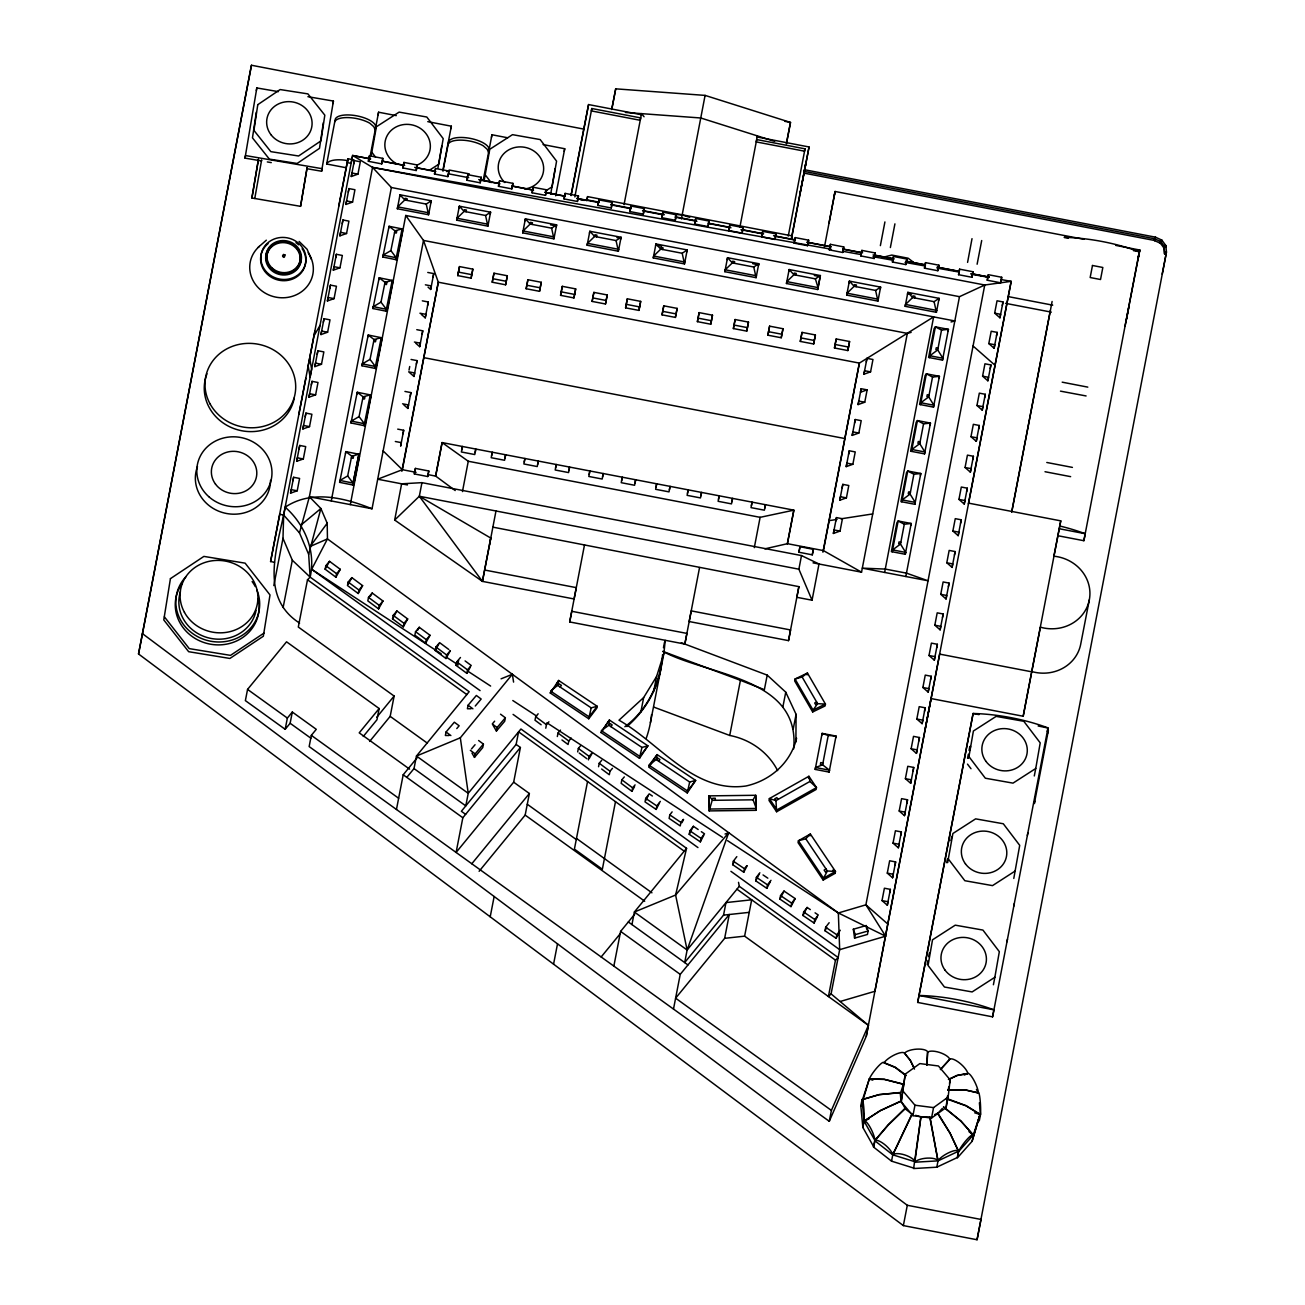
<?xml version="1.0" encoding="UTF-8"?>
<svg xmlns="http://www.w3.org/2000/svg" width="1305" height="1305" viewBox="0 0 1305 1305"><rect width="100%" height="100%" fill="white"/><g stroke="black" fill="none" stroke-linecap="round" stroke-linejoin="round"><path stroke-width="1.5" d="M299.595 623.089C258.047 596.548 278.128 545.604 285.191 507.188C311.667 489.44 344.651 497.809 372.039 508.771L423.489 240.43L405.757 215.472L350.311 504.611M273.805 585.586L282.989 538.345L283.658 515.035L352.627 155.491L370.636 158.949M662.271 659.531L662.565 654.621M926.827 1065.223L927.512 1052.303A12.006 4.519 18.4 0 1 939.306 1052.368A12.006 4.519 18.4 0 1 949.779 1059.252A12.006 3.997 41.9 0 1 959.485 1062.923A12.006 3.997 41.9 0 1 967.853 1073.428L957.201 1075.483L948.865 1079.48M926.942 1064.798L927.708 1051.879A12.006 4.388 -5.6 0 0 916.779 1049.138A12.006 4.388 -5.6 0 0 904.512 1053.233A12.006 3.572 -29.4 0 0 894.969 1054.652A12.006 3.572 -29.4 0 0 884.023 1062.874L895.214 1067.49L906.062 1075.744M650.412 722.742L663.951 653.087L665.224 640.412M901.2 1101.795L905.262 1074.113L919.829 1063.591L938.426 1065.973L950.154 1079.855L948.131 1097.097L946.109 1107.554L931.525 1118.059L912.929 1115.677L901.2 1101.795L905.262 1074.113M946.109 1107.554L947.446 1096.053M624.867 726.755C645.828 711.225 658.405 686.691 662.043 661.146M256.335 112.132L252.469 137.857L269.368 159.112L297.132 163.468L319.497 148.346L323.363 122.637M254.769 198.491L261.636 159.928L261.408 160.923L245.014 158.117L256.824 87.941L278.438 91.644M251.898 198.001L258.439 159.373L251.898 198.001L300.558 206.337L307.099 167.709L300.558 206.337M306.854 168.704L321.617 171.232L333.428 101.056L307.898 96.684M371.158 155.915L376.395 126.764L399.134 112.116L426.8 117.026L443.211 138.624L438.741 164.234L429.002 170.515M437.974 167.774L441.759 146.095M484.188 180.416L489.767 149.292L512.49 134.66L540.172 139.57L556.582 161.151L552.113 186.778L545.604 190.954M550.661 194.233L555.131 168.622M947.658 862.654L952.895 833.504L975.634 818.855L1003.3 823.765L1019.711 845.346L1013.789 878.444M968.506 758.189L969.191 754.257M969.892 750.31L970.577 746.362M994.85 977.282L999.336 951.671L982.926 930.073L955.244 925.163L932.52 939.812L928.051 965.439L944.445 987.02L972.127 991.931L994.85 977.282L993.399 984.753M1035.746 768.482L1040.216 742.871L1023.805 721.29L996.139 716.38L973.4 731.012L968.93 756.639L985.34 778.22L1013.006 783.13L1035.746 768.482L1034.294 775.953M967.576 262.403L972.013 238.668M368.385 161.314L369.445 155.784L382.805 158.362L381.745 163.892L368.385 161.314L369.445 155.784M381.745 163.892L382.805 158.362M416.23 170.515L417.29 164.985L416.23 170.515L402.87 167.937L403.245 165.914L403.93 162.407L417.29 164.985A22.789 21.092 11 0 0 425.414 132.898A22.789 21.092 11 0 0 389.755 131.887A22.789 21.092 11 0 0 397.943 164.397M434.5 174.022L435.56 168.492L448.92 171.053L447.86 176.599L434.5 174.022L435.56 168.492M447.86 176.599L448.92 171.053M466.847 180.237L467.908 174.707L481.284 177.268L480.207 182.814L466.847 180.237L467.908 174.707M414.354 473.943L415.414 468.413L428.79 470.991L427.73 476.521L414.354 473.943L415.414 468.413M480.207 182.814L481.284 177.268M427.73 476.521L428.79 470.991M498.477 186.321L499.554 180.791L512.914 183.353L511.854 188.882L498.477 186.321L499.554 180.791M511.854 188.882L512.914 183.353M532.097 192.781L533.158 187.251L546.534 189.812L545.474 195.342L532.097 192.781L533.158 187.251M545.474 195.342L546.534 189.812M564.054 198.915L565.114 193.385L578.474 195.946L577.414 201.476L564.054 198.915L565.114 193.385M577.414 201.476L578.474 195.946M597.902 205.423L598.962 199.893L612.339 202.454L611.262 207.984L597.902 205.423L598.962 199.893M611.262 207.984L612.339 202.454M629.94 211.573L631 206.043L644.36 208.604L643.3 214.134L629.94 211.573L631 206.043M643.3 214.134L644.36 208.604M661.896 217.707L662.956 212.177L676.316 214.754L675.256 220.284L661.896 217.707L662.956 212.177M675.256 220.284L676.316 214.754M694.635 224.003L695.696 218.473L709.055 221.034L707.995 226.564L694.635 224.003L695.696 218.473M707.995 226.564L709.055 221.034M728.728 230.545L729.789 225.015L743.149 227.592L742.088 233.122L728.728 230.545L729.789 225.015M742.088 233.122L743.149 227.592M761.631 236.874L762.691 231.344L776.051 233.905L774.991 239.435L761.631 236.874L762.691 231.344M774.991 239.435L776.051 233.905M794.207 243.138L795.267 237.608L808.643 240.169L807.583 245.699L794.207 243.138L795.267 237.608M807.583 245.699L808.643 240.169M829.327 249.875L830.388 244.345L843.748 246.922L842.687 252.452L829.327 249.875L830.388 244.345M842.687 252.452L843.748 246.922M860.811 255.927L861.871 250.397L875.231 252.958L874.171 258.504L860.811 255.927L861.871 250.397M874.171 258.504L875.231 252.958M892.441 262.011L893.501 256.481L906.861 259.043L905.801 264.572L892.441 262.011L893.501 256.481M905.801 264.572L906.861 259.043M924.478 268.161L925.539 262.631L938.899 265.192L937.838 270.722L924.478 268.161L925.539 262.631M937.838 270.722L938.899 265.192M958.555 274.703L959.615 269.173L972.992 271.75L971.931 277.28L958.555 274.703L959.615 269.173M971.931 277.28L972.992 271.75M987.265 280.232L988.325 274.703L1001.702 277.264L1000.641 282.794L987.265 280.232L988.325 274.703M1000.641 282.794L1001.702 277.264M251.457 65.25L142.473 633.659L907.301 1205.282L981.001 1219.441L977.054 1239.75L903.354 1225.591L138.526 653.968L251.457 65.25L583.775 129.097M345.956 167.709L326.674 164.006L335.271 119.147A20.668 7.846 10.9 0 1 356.918 115.868A20.668 7.846 10.9 0 1 375.775 126.928M274.474 562.292L270.592 561.542L347.962 158.737L353.949 159.879M290.558 493.16L293.609 477.287L299.595 478.429L297.214 490.794L290.558 493.16L291.243 489.652L297.214 490.794M296.659 461.318L299.726 445.445L305.696 446.604L303.331 458.969L296.659 461.318L297.344 457.827L303.331 458.969M302.874 428.97L305.925 413.098L311.895 414.256L309.53 426.621L302.874 428.97L303.543 425.479L309.53 426.621M308.959 397.209L312.009 381.337L317.996 382.495L315.614 394.86L308.959 397.209L309.644 393.719L315.614 394.86M314.831 366.623L317.882 350.751L323.852 351.91L321.487 364.274L314.831 366.623L315.5 363.116L321.487 364.274M320.965 334.569L324.015 318.697L330.002 319.856L327.62 332.22L320.965 334.569L321.65 331.062L327.62 332.22M327.408 300.982L330.459 285.11L336.445 286.252L334.064 298.633L327.408 300.982L328.093 297.475L334.064 298.633M333.313 270.168L336.364 254.296L342.35 255.454L339.969 267.819L333.313 270.168L333.998 266.677L339.969 267.819M339.904 235.846L342.954 219.974L348.924 221.132L346.559 233.497L339.904 235.846L340.572 232.339L346.559 233.497M345.923 204.445L348.973 188.589L354.944 189.731L352.578 202.096L345.923 204.445L346.608 200.954L352.578 202.096M351.273 176.501L354.34 160.629L360.31 161.771L357.945 174.152L351.273 176.501L351.959 172.994L357.945 174.152M369.462 159.814L378.597 112.214L396.296 115.623M347.212 162.619L351.094 163.353L352.627 155.491L372.545 167.399L309.383 496.748L299.498 532.897L308.649 554.315L310.15 577.136L307.491 579.779L298.307 627.036L394.126 696.054L390.179 716.363L369.641 741.436M831.008 249.19L372.545 167.399L391.37 187.512L331.258 500.941M402.87 167.937L403.93 162.407M397.34 208.751L400.015 194.788L431.254 200.791L428.578 214.754L397.34 208.751L397.699 206.859L404.795 199.975L405.121 198.295L407.095 198.67L406.785 200.35M442.966 169.944L451.351 126.194L427.763 121.659M442.982 171.183L448.643 141.674A20.668 7.846 10.9 0 1 470.273 138.395A20.668 7.846 10.9 0 1 489.13 149.455M409.036 370.065L409.721 366.526M397.715 429.133L403.685 430.275L400.635 446.147L401.32 442.64L395.333 441.498M403.898 404.974L407.861 408.449L410.912 392.593L404.942 391.435M413.995 376.476L414.68 372.969L408.693 371.827L413.995 376.476L417.045 360.604L411.075 359.462M415.74 343.199L419.704 346.69L422.755 330.818L416.784 329.676M421.27 314.375L425.234 317.849L428.285 301.993L422.314 300.835M428.04 287.133L430.683 289.465L433.733 273.593L427.763 272.451M401.842 471.317L438.301 282.206L423.489 240.43L907.334 333.379L911.135 332.384M421.939 482.654L419.329 496.259L482.426 581.377L484.644 570.024L576.304 587.642L574.102 598.979L482.426 581.377L394.681 520.043L401.63 483.812L421.939 482.654L801.498 555.571L819.002 564.005L812.053 600.218L796.817 597.299L798.888 586.646L492.866 527.138M456.652 220.154L459.344 206.19L490.582 212.193L487.891 226.156L456.652 220.154L457.027 218.261L464.123 211.377L464.433 209.681L466.423 210.072L466.097 211.753M457.745 275.6L459.491 266.579L472.85 269.14L471.79 274.67L471.121 278.177L457.745 275.6L459.491 266.579M483.209 180.351L491.952 134.758L507.694 137.775M455.217 490.55L435.674 476.097L442.101 442.574L793.864 510.157L787.437 543.679L764.861 548.85M492.23 282.223L493.975 273.202L507.335 275.763L506.275 281.293L505.606 284.8L492.23 282.223L493.975 273.202M462.459 491.577L468.267 461.252L442.101 442.574L435.544 476.325M522.701 232.845L525.377 218.865L556.615 224.868L553.94 238.831L522.701 232.845L523.06 230.952L530.156 224.052L530.482 222.372L532.456 222.764L532.13 224.444M526.16 288.748L527.905 279.71L541.265 282.288L540.205 287.818L539.536 291.309L526.16 288.748L527.905 279.71M555.685 195.815L564.722 148.737L543.092 144.578M484.644 570.024L495.982 510.989M571.052 195.212L588.555 104.563L641.293 114.693L641.505 113.633L644.066 116.765M571.101 195.587L588.555 104.563M574.852 196.924L591.801 108.511L640.69 117.907L640.217 120.288L591.344 110.909L591.801 108.511M560.563 295.354L562.308 286.333L575.684 288.894L574.624 294.424L573.939 297.931L560.563 295.354L562.308 286.333M791.434 238.946L792.021 235.895L587.576 196.615L586.826 200.497L576.957 198.605M611.735 109.538L615.715 88.838L705.092 95.395L790.504 122.425L786.54 143.126M587.152 245.226L589.844 231.262L621.082 237.265L618.391 251.229L587.152 245.226L587.527 243.334L594.623 236.45L594.95 234.753L596.923 235.145L596.597 236.825M592.127 301.422L593.873 292.385L607.233 294.963L606.173 300.493L605.487 303.983L592.127 301.422L593.873 292.385M624.051 204.657L641.505 113.633M625.584 307.85L627.33 298.812L640.69 301.39L639.629 306.92L638.944 310.411L625.584 307.85L627.33 298.812M569.698 621.947L571.769 611.295L686.919 633.414L684.848 644.066L569.698 621.947L584.526 544.756M653.283 257.917L655.958 243.953L687.197 249.956L684.521 263.92L653.283 257.917L653.642 256.041L660.738 249.141L661.064 247.461L663.038 247.836L662.712 249.532M662.043 314.848L663.788 305.827L677.148 308.388L676.088 313.918L675.403 317.425L662.043 314.848L663.788 305.827M681.406 218.93L705.092 95.395M697.392 321.65L699.137 312.613L712.497 315.19L711.437 320.72L710.768 324.211L697.392 321.65L699.137 312.613M724.846 271.685L727.538 257.705L758.776 263.708L756.101 277.671L724.846 271.685L725.221 269.792L732.317 262.892L732.643 261.212L734.617 261.604L734.291 263.284M739.935 226.923L757.389 135.899L757.177 137.009L809.051 146.976L791.417 239.125M733.377 328.566L735.123 319.529L748.499 322.107L747.439 327.637L746.754 331.127L733.377 328.566L735.123 319.529M684.848 644.066L699.545 567.561M767.862 335.189L769.607 326.152L782.984 328.73L781.923 334.259L781.238 337.75L767.862 335.189L769.607 326.152M788.269 236.075L805.006 148.835L756.688 139.553L756.231 141.902L804.549 151.184L805.006 148.835M791.564 237.575L805.854 163.043L804.418 170.417M786.458 283.511L789.15 269.548L820.388 275.551L817.713 289.514L786.458 283.511L786.833 281.619L793.929 274.735L794.256 273.055L796.229 273.43L795.903 275.11M754.306 547.643L760.114 517.335L793.864 510.157L787.29 543.908M800.291 341.421L802.037 332.384L815.397 334.961L814.336 340.491L813.668 343.982L800.291 341.421L802.037 332.384M824.45 246.922L835.086 191.476L1083.917 239.288M829.018 223.139L835.086 191.476L833.716 198.474M817.713 289.514L820.176 276.644L814.32 275.518M834.466 347.978L836.211 338.957L849.571 341.519L848.511 347.048L847.826 350.556L834.466 347.978L836.211 338.957M846.7 295.093L849.376 281.113L880.614 287.116L877.939 301.096L846.7 295.093L847.059 293.201L854.155 286.301L854.481 284.62L856.455 285.012L856.129 286.692M812.053 600.218L798.888 569.192L801.498 555.571M788.514 640.625L790.585 629.972L691.242 610.887L689.171 621.539L788.514 640.625L798.888 586.646M880.369 245.634L884.921 221.932M822.917 552.211L859.375 363.1L933.63 316.887L884.627 572.438M907.334 333.379L861.545 572.177L823.422 550.596L859.375 363.1L438.301 282.206L402.348 469.702L377.7 479.212L407.454 484.938M833.389 533.451L836.44 517.596L842.426 518.738L840.045 531.102L833.389 533.451L834.074 529.961L840.045 531.102M839.767 500.239L842.818 484.367L848.788 485.509L846.423 497.874L839.767 500.239L840.436 496.732L846.423 497.874M846.211 466.635L849.261 450.78L855.232 451.922L852.866 464.286L846.211 466.635L846.88 463.145L852.866 464.286M852.198 435.397L855.248 419.525L861.218 420.667L858.853 433.048L852.198 435.397L852.883 431.89L858.853 433.048M858.103 404.583L861.153 388.711L867.14 389.869L864.758 402.234L858.103 404.583L858.788 401.092L864.758 402.234M863.926 374.209L866.977 358.353L872.963 359.495L870.582 371.86L863.926 374.209L864.611 370.718L870.582 371.86M890.369 247.559L894.92 223.856M815.201 769.412L822.117 733.394L836.032 736.069L829.115 772.087L815.201 769.412L815.56 767.519L822.607 764.812L828.235 735.465L822.117 733.394L821.742 735.286M905.181 306.316L907.856 292.353L939.094 298.356L936.419 312.319L905.181 306.316L905.54 304.44L912.635 297.54L912.962 295.86L914.936 296.235L914.626 297.931M900.842 542.244L899.031 541.901L898.672 543.728L900.499 544.071L892.604 549.894L892.245 551.787L898.15 520.989L904.3 524.235L900.499 544.071L905.654 552.407L905.295 554.282L891.364 551.607L896.91 522.701L898.15 520.989L911.2 523.484L905.295 554.282M910.433 492.262L908.606 491.92L908.264 493.747L910.074 494.089L902.195 499.913L901.82 501.805L907.742 471.007L913.875 474.253L910.074 494.089L915.245 502.409L914.87 504.301L900.956 501.626L906.502 472.72L907.742 471.007L920.792 473.503L914.87 504.301M920.09 441.84L918.28 441.498L917.921 443.325L919.748 443.667L911.852 449.491L911.494 451.383L917.399 420.585L923.548 423.831L919.748 443.667L924.902 451.987L924.544 453.879L910.629 451.204L916.159 422.298L917.399 420.585L930.449 423.081L924.544 453.879M929.062 395.072L927.251 394.73L926.893 396.557L928.72 396.899L920.824 402.723L920.465 404.615L926.371 373.817L932.52 377.063L928.72 396.899L933.874 405.235L933.515 407.127L919.585 404.452L925.131 375.546L926.371 373.817L939.421 376.329L933.515 407.127M938.067 348.092L936.256 347.75L935.897 349.577L937.724 349.919L929.829 355.743L929.47 357.635L935.375 326.837L941.525 330.083L937.724 349.919L942.879 358.255L942.52 360.131L928.605 357.456L934.135 328.55L935.375 326.837L948.425 329.349L942.52 360.131M840.453 1001.408L874.905 991.294L1011.179 281.342L984.753 285.012L959.485 296.675L905.817 576.5M981.703 240.528L977.119 264.23M882.017 900.581L884.399 888.216L890.369 889.374L887.318 905.23L882.017 900.581L888.004 901.739L887.318 905.23M887.286 873.143L889.651 860.778L895.638 861.92L892.587 877.792L887.286 873.143L893.256 874.285L892.587 877.792M893.028 843.144L895.409 830.779L901.38 831.921L898.329 847.793L893.028 843.144L899.015 844.286L898.329 847.793M899.194 811.009L901.576 798.644L907.546 799.802L904.496 815.658L899.194 811.009L905.181 812.167L904.496 815.658M905.393 778.661L907.774 766.296L913.745 767.454L910.694 783.31L905.393 778.661L911.379 779.819L910.694 783.31M911.135 748.744L913.516 736.363L919.487 737.521L916.436 753.376L911.135 748.744L917.121 749.886L916.436 753.376M916.828 719.022L919.209 706.658L925.18 707.799L922.129 723.671L916.828 719.022L922.814 720.181L922.129 723.671M922.88 687.49L925.261 675.109L931.232 676.267L928.181 692.123L922.88 687.49L928.866 688.632L928.181 692.123M929.013 655.501L931.395 643.137L937.365 644.279L934.315 660.151L929.013 655.501L935 656.643L934.315 660.151M934.82 625.209L937.202 612.844L943.172 613.986L940.122 629.858L934.82 625.209L940.807 626.351L940.122 629.858M940.742 594.33L943.124 581.948L949.094 583.107L946.043 598.979L940.742 594.33L946.729 595.472L946.043 598.979M946.794 562.781L949.159 550.416L955.146 551.558L952.095 567.43L946.794 562.781L952.764 563.923L952.095 567.43M952.878 531.021L955.26 518.656L961.23 519.798L958.18 535.67L952.878 531.021L958.865 532.163L958.18 535.67M958.947 499.407L961.312 487.042L967.299 488.184L964.248 504.056L958.947 499.407L964.917 500.549L964.248 504.056M965.064 467.5L967.429 455.135L973.416 456.277L970.365 472.149L965.064 467.5L971.051 468.642L970.365 472.149M970.969 436.686L973.351 424.321L979.321 425.479L976.271 441.335L970.969 436.686L976.956 437.844L976.271 441.335M976.956 405.512L979.321 393.148L985.291 394.289L982.241 410.162L976.956 405.512L982.926 406.671L982.241 410.162M982.583 376.166L984.949 363.801L990.919 364.943L987.869 380.815L982.583 376.166L988.554 377.324L987.869 380.815M988.815 343.606L991.196 331.242L997.167 332.384L994.116 348.256L988.815 343.606L994.802 344.748L994.116 348.256M994.655 313.167L997.036 300.786L1003.007 301.944L999.956 317.816L994.655 313.167L1000.641 314.309L999.956 317.816M363.263 736.477L376.966 719.756L379.151 708.533L286.545 641.815L247.559 689.399L245.373 700.622L285.175 729.299L287.361 718.076L292.304 712.041L316.283 729.316L311.324 735.351L309.155 746.574L829.279 1121.305L866.292 1036.235L931.036 698.55L1023.185 716.249L1060.769 520.858L968.62 503.143M968.359 503.909L1011.179 281.342L1001.18 279.564M917.676 1002.436L919.03 995.454L993.937 1009.842L992.583 1016.84L917.676 1002.436L973.073 713.639M1011.652 512.327L1050.362 310.459M979.011 714.618L973.106 713.492L919.03 995.454A94.319 35.79 10.9 0 1 993.937 1009.842M1011.864 511.348L1052.107 301.471M1064.374 237.51L1064.407 237.363A94.319 35.79 10.9 0 1 1139.298 251.751L1133.392 250.625M946.696 862.703L947.446 858.772M927.186 964.493L927.937 960.578M928.687 956.647L929.437 952.732M950.954 840.534L951.704 836.603M967.576 758.254L968.326 754.323M969.077 750.408L969.827 746.476M1023.185 716.249L1031.374 673.494M992.583 1016.84L1047.997 727.88A94.319 35.79 10.9 0 0 973.106 713.492M1058.257 535.8L1083.868 540.71L1139.657 250.005L1137.911 258.896M1125.008 326.299L1139.82 250.038L1115.775 245.405M1137.993 259.548L1139.82 250.038M803.929 173.108L1154.811 240.528L1155.463 237.167L804.565 169.748M977.054 1239.75L1166.148 253.839L1164.549 253.92L1163.946 247.379L1164.272 245.666L1165.871 245.585L1166.474 252.126L1162.2 274.148M471.121 278.177L472.85 269.14M505.606 284.8L507.335 275.763M482.426 581.377L490.778 538.068L419.329 496.259L394.681 520.043M539.536 291.309L541.265 282.288M573.939 297.931L575.684 288.894M605.487 303.983L607.233 294.963M638.944 310.411L640.69 301.39M675.403 317.425L677.148 308.388M710.768 324.211L712.497 315.19M746.754 331.127L748.499 322.107M781.238 337.75L782.984 328.73M813.668 343.982L815.397 334.961M847.826 350.556L849.571 341.519M1126.525 319.334L1128.988 306.512M138.526 653.968L142.473 633.659M256.335 90.502L256.824 87.941M245.014 158.117L245.519 155.556L322.107 168.688L321.617 171.232M332.938 103.617L333.428 101.056M338.778 205.978L347.962 158.737M298.829 414.452L305.859 378.303M307.833 367.472L314.864 331.34M270.592 561.542L279.776 514.3L283.658 515.035L299.498 532.897M353.655 164.136L354.34 160.629M335.695 257.803L336.364 254.296M342.269 223.481L342.954 219.974M348.288 192.08L348.973 188.589M311.324 384.844L312.009 381.337M317.197 354.259L317.882 350.751M323.346 322.205L324.015 318.697M329.79 288.617L330.459 285.11M292.94 480.778L293.609 477.287M299.041 448.953L299.726 445.445M305.24 416.605L305.925 413.098M378.091 114.775L378.597 112.214M283.136 607.494L292.32 560.236L282.989 538.345M308.649 554.315L320.883 508.526L309.383 496.748L372.039 508.771M406.801 777.372L414.011 768.58L416.458 756.035L469.164 691.699L310.15 577.136C316.055 551.281 304.766 524.333 285.191 507.188M285.175 729.299L290.134 723.264L292.304 712.041M372.953 308.535L373.328 306.642L380.995 302.14L385.024 282.337L379.184 277.802L372.953 308.535L386.851 311.34L392.723 282.5L392.218 280.428L379.184 277.802L378.825 279.694M382.838 257.02L383.197 255.128L390.88 250.609L394.909 230.822L389.069 226.287L382.838 257.02L396.72 259.826L402.593 230.985L402.103 228.913L389.069 226.287L388.711 228.179M351.012 422.983L351.371 421.107L359.054 416.589L363.084 396.802L357.244 392.25L351.012 422.983L364.894 425.805L370.767 396.948L370.277 394.893L357.244 392.25L356.885 394.143M361.974 365.759L362.35 363.867L370.033 359.364L374.062 339.561L368.222 335.026L361.974 365.759L375.873 368.565L381.745 339.724L381.239 337.669L368.222 335.026L367.847 336.918M339.626 482.344L340.001 480.452L347.668 475.934L351.697 456.146L345.858 451.612L339.626 482.344L353.524 485.15L359.397 456.31L358.891 454.238L345.858 451.612L345.499 453.504M325.141 569.208L325.826 565.701L329.529 561.329L340.295 569.323L335.907 577.202L325.141 569.208L329.529 561.329M399.656 196.68L400.015 194.788L404.795 199.975L426.246 204.086L431.254 200.791L430.895 202.683M380.995 302.14L386.345 309.285L385.986 311.161L392.218 280.428L385.024 282.337L386.851 282.712L386.476 284.523L384.665 284.164M390.88 250.609L396.231 257.754L395.855 259.646L402.103 228.913L394.909 230.822L396.72 231.181L396.361 233.008L394.534 232.649M359.054 416.589L364.405 423.733L364.03 425.626L370.277 394.893L363.084 396.802L364.894 397.16L364.535 398.987L362.708 398.612M370.033 359.364L375.367 366.509L375.008 368.401L381.239 337.669L374.062 339.561L375.873 339.936L375.497 341.763L373.687 341.388M335.907 577.202L336.592 573.694L340.295 569.323M348.158 582.03L347.473 585.521L358.239 593.514L362.611 585.635L351.861 577.642L348.158 582.03L358.908 590.007L358.239 593.514M428.578 214.754L426.246 204.086M450.861 128.755L451.351 126.194M368.499 597.38L367.831 600.887L378.581 608.88L382.969 601.001L372.202 593.008L368.499 597.38L379.266 605.373L378.581 608.88M430.683 289.465L431.368 285.958L425.381 284.816M433.048 277.1L433.733 273.593M410.243 396.084L410.912 392.593M416.36 364.111L417.045 360.604M419.704 346.69L420.389 343.199L414.403 342.041M422.086 334.325L422.755 330.818M425.234 317.849L425.919 314.358L419.933 313.216M427.616 305.484L428.285 301.993M403.017 433.782L403.685 430.275M407.861 408.449L408.547 404.958L402.56 403.8M458.969 208.066L459.344 206.19L464.123 211.377L485.558 215.488L490.582 212.193L490.207 214.069M392.544 618.847L393.213 615.34L396.916 610.968L407.682 618.962L403.294 626.84L392.544 618.847L396.916 610.968M491.463 137.302L491.952 134.758M403.294 626.84L403.979 623.333L407.682 618.962M487.891 226.156L485.558 215.488M415.545 631.669L414.876 635.16L425.626 643.153L430.014 635.274L419.248 627.281L415.545 631.669L426.311 639.662L425.626 643.153M461.774 449.948L462.443 446.441L461.383 451.987L474.759 454.548L475.819 449.018L475.134 452.509M396.459 809.475L403.196 774.779L417.274 757.601M445.984 658.519L446.653 655.012L450.356 650.64L445.984 658.519L435.218 650.526L435.903 647.019L439.606 642.647L448.822 649.499M525.018 220.757L525.377 218.865L530.156 224.052L551.607 228.179L556.615 224.868L556.256 226.76M491.594 455.673L492.262 452.183L491.202 457.712L504.578 460.274L505.639 454.744L504.953 458.251M470.355 667.067L466.847 673.364L456.081 665.371L456.766 661.863L460.469 657.492M456.783 728.565L459.148 725.776L454.336 722.203L446.065 731.991L445.38 735.482L449.034 735.531M564.217 151.282L564.722 148.737M489.571 544.267L490.778 538.068M466.847 673.364L467.533 669.856L471.236 665.485L465.086 660.917M553.94 238.831L551.607 228.179M475.265 706.021L481.17 699.04L476.358 695.467L468.087 705.238L467.402 708.746L471.056 708.794M524.251 461.954L524.936 458.447L523.876 463.976L537.236 466.554L538.296 461.024L537.611 464.515M520.401 747.488L462.835 817.746L456.098 852.442L513.664 782.184L520.401 747.488L516.144 744.421L518.591 731.86L684.212 851.186M471.986 753.132L474.465 757.373L475.15 753.882L483.421 744.095L478.609 740.522M586.81 200.546L587.576 196.615M483.421 744.095L482.736 747.602L474.465 757.373M611.931 108.282L615.715 88.838M589.469 233.138L589.844 231.262L594.623 236.45L616.058 240.56L621.082 237.265L620.707 239.141M493.111 725.384L496.406 731.045L497.091 727.538L505.361 717.766L500.549 714.194M505.361 717.766L504.692 721.257L496.406 731.045M555.571 467.973L556.256 464.466L555.196 469.996L568.556 472.573L569.616 467.043L568.931 470.534M618.391 251.229L616.058 240.56M490.207 916.828L494.155 896.519M538.149 713.802L535.686 716.722L535.001 720.213L541.151 724.781M589.191 474.433L589.86 470.926L588.8 476.455L602.176 479.033L603.236 473.503L602.551 476.994M479.114 871.3L525.165 815.103L529.373 793.505L513.664 782.184M550.237 692.955L558.638 680.46L597.168 706.282L596.793 708.175L588.751 718.761L550.237 692.955L552.537 689.921M545.767 728.206L546.436 724.715L548.916 721.796M557.333 736.542L558.018 733.035L560.481 730.115M655.583 245.846L655.958 243.953L660.738 249.141L682.189 253.268L687.197 249.956L686.838 251.849M571.231 738.108L568.768 741.028L568.083 744.519L561.949 739.968M621.62 480.664L622.289 477.157L621.229 482.687L634.605 485.264L635.666 479.734L634.98 483.225M577.675 751.892L578.36 748.401L580.823 745.481M588.751 718.761L591.198 707.865L597.168 706.282L589.126 716.869L550.596 691.063L559.372 683.999L561.411 685.37L560.139 687.05M684.521 263.92L682.189 253.268M588.441 759.885L589.126 756.394L591.589 753.474M587.544 781.532L574.412 849.098L602.355 869.244L615.487 801.678M553.565 964.167L557.512 943.858M600.969 732.513L609.386 720.034L647.9 745.84L639.499 758.336L600.969 732.513L609.386 720.034L608.831 725.254L601.344 730.621L639.858 756.443L639.499 758.336M598.555 766.736L599.223 763.246L601.703 760.326M656.024 487.271L656.692 483.764L655.632 489.293L669.008 491.871L670.069 486.341L669.383 489.832M612.453 768.319L609.99 771.239L609.304 774.73L601.621 769.02M624.312 776.915L621.849 779.819L621.164 783.326L631.93 791.319L634.556 786.589M727.162 259.597L727.538 257.705L732.317 262.892L753.768 267.019L758.776 263.708L758.417 265.6M640.837 712.106L643.659 697.555L656.594 676.479L663.951 653.087M687.49 493.323L688.175 489.815L687.115 495.345L700.475 497.923L701.535 492.393L700.867 495.884M631.93 791.319L632.615 787.812L635.078 784.892M653.756 691.03L656.594 676.479M663.462 647.704L664.522 642.256M652.37 796.017L649.189 793.864L645.714 798.399L645.029 801.89L656.154 809.426L659.482 802.999M613.856 966.092L620.609 931.395L634.719 914.169M756.101 277.671L753.768 267.019M631.946 924.56L634.377 912.016L686.561 848.315L520.94 729.006L468.234 793.326L465.787 805.886L414.011 768.58M656.154 809.426L656.839 805.935L660.314 801.4M786.344 143.811L790.504 122.425L784.827 121.332M718.5 499.277L719.186 495.77L718.125 501.299L731.485 503.877L732.545 498.347L731.86 501.838M672.124 811.873L669.808 814.891L669.122 818.398L680.248 825.935L680.933 822.427L683.249 819.409M799.916 194.037L809.051 146.976M687.246 792.918L689.693 782.021L695.663 780.439L687.246 792.918L648.732 767.112L649.107 765.219L657.133 754.616L695.663 780.439L687.621 791.026L649.107 765.219L657.867 758.156L659.906 759.526L658.634 761.207M788.775 271.44L789.15 269.548L793.929 274.735L815.38 278.862L820.388 275.551L820.029 277.443M751.403 505.59L752.088 502.099L751.028 507.629L764.387 510.19L765.448 504.66L764.763 508.167M703.672 835.445L700.345 841.856L689.219 834.319L689.905 830.828L693.379 826.293L698.159 829.523M700.345 841.856L701.03 838.365L704.504 833.83L701.34 831.677M709.153 810.911L708.909 795.871L755.709 795.283L755.938 810.34L709.153 810.911L712.775 798.236L715.254 798.203L715.352 800.291M673.494 1009.059L680.231 974.362L729.267 914.511L724.65 938.328L675.615 998.178L831.399 1110.408L829.279 1121.305M725.042 834.042L728.712 832.688L687.131 950.007L684.685 962.568L723.541 915.131L725.988 902.587L751.68 899.798L744.617 936.158L868.412 1025.339L866.292 1036.235M777.617 770.602A66.049 61.107 11 0 0 729.723 735.449L740.424 680.329L662.744 651.342C708.093 675.745 800.373 676.985 793.685 748.825M681.341 642.745L767.21 675.125L764.371 689.676L740.424 680.329M747.113 865.802L743.785 872.229L732.66 864.677L733.345 861.186L736.819 856.651M849.017 283.006L849.376 281.113L854.155 286.301L875.606 290.428L880.614 287.116L880.255 289.009M799.998 546.697L798.921 552.227L812.265 554.853L812.672 552.831L813.358 549.34L799.998 546.697L798.921 552.227M743.785 872.229L744.47 868.722L746.786 865.704M782.918 706.723L785.757 692.172L767.21 675.125M770.162 881.919L766.834 888.346L755.709 880.81L756.394 877.303L759.869 872.784M776.606 811.759L769.02 800.471L769.379 798.578L808.904 776.279L816.49 787.584L816.131 789.476L776.606 811.759L775.969 800.618L774.762 798.807L776.85 797.632L778.057 799.427M793.244 728.891L796.083 714.341L785.757 692.172M877.939 301.096L875.606 290.428M861.153 388.711L860.468 392.218L867.14 389.869M866.292 361.844L866.977 358.353M842.133 487.858L842.818 484.367M848.576 454.271L849.261 450.78M854.563 423.032L855.248 419.525M835.771 521.087L836.44 517.596M807.061 674.93L807.436 673.037L795.039 679.024L794.663 680.916L812.672 711.959L825.07 705.972L825.445 704.08L807.436 673.037L802.135 677.001L795.039 679.024L813.048 710.067L812.672 711.959M766.834 888.346L767.519 884.855L770.994 880.32M795.903 741.893L796.083 714.341M779.868 899.08L780.553 895.589L784.028 891.054L795.153 898.59L790.993 906.616L779.868 899.08L784.028 891.054M808.545 778.172L808.904 776.279L809.932 781.45L816.49 787.584L776.964 809.883L769.379 798.578L775.969 800.618L809.932 781.45M907.497 294.245L907.856 292.353L912.635 297.54L934.086 301.667L939.094 298.356L938.735 300.248M790.993 906.616L791.662 903.125L795.153 898.59M809.981 835.901L810.356 834.009L798.415 840.746L798.056 842.638L823.178 880.076L835.102 873.339L835.477 871.463L810.356 834.009L805.789 838.805L798.415 840.746L823.537 878.183L823.178 880.076M835.657 737.961L836.032 736.069L828.235 735.465M829.115 772.087L829.491 770.195L822.607 764.812L820.388 764.371L820.731 762.577L822.949 763.001M817.419 916.599L814.092 923.027L802.967 915.49L803.652 911.983L807.126 907.448L810.307 909.601M814.092 923.027L814.777 919.519L818.251 914.984L815.07 912.831M936.419 312.319L934.086 301.667M838.609 933.467L836.113 938.295L824.988 930.742L825.674 927.251L829.164 922.717M939.045 378.222L939.421 376.329L932.52 377.063M948.066 331.225L948.425 329.349L941.525 330.083M920.417 475.395L920.792 473.503L913.875 474.253M930.09 424.973L930.449 423.081L923.548 423.831M910.841 525.377L911.2 523.484L904.3 524.235M836.113 938.295L836.799 934.788L840.273 930.253M738.516 882.343L739.299 886.323L838.153 957.527L835.477 960.17L828.414 996.531L831.089 993.888L839.67 949.665L838.348 912.962L327.457 538.916L327.196 523.223L320.883 508.526L301.031 525.034M854.579 938.132L855.264 934.625L853.34 929.225L866.21 925.555L868.135 930.971L867.45 934.462L854.579 938.132L853.34 929.225M990.25 368.45L990.919 364.943M996.498 335.891L997.167 332.384M1002.322 305.435L1003.007 301.944M966.613 491.691L967.299 488.184M972.731 459.784L973.416 456.277M978.636 428.97L979.321 425.479M984.623 397.797L985.291 394.289M948.409 586.598L949.094 583.107M954.461 555.065L955.146 551.558M960.545 523.305L961.23 519.798M924.511 711.307L925.18 707.799M930.547 679.758L931.232 676.267M936.68 647.786L937.365 644.279M942.487 617.493L943.172 613.986M906.861 803.293L907.546 799.802M913.06 770.945L913.745 767.454M918.802 741.012L919.487 737.521M889.684 892.865L890.369 889.374M894.953 865.427L895.638 861.92M900.711 835.428L901.38 831.921M925.245 728.794L939.682 654.115L1031.815 671.83M861.284 1105.939L869.261 1079.056A12.006 2.186 -52.1 0 1 877.237 1067.408A12.006 2.186 -52.1 0 1 883.893 1062.596L895.181 1067.147L906.143 1075.32M862.866 1127.504L864.106 1121.109A12.006 1.207 86.8 0 0 863.731 1106.934A12.006 1.207 86.8 0 0 862.034 1099.544L878.82 1094.683L900.238 1092.709L901.037 1101.224L880.337 1110.669L864.089 1121.174L874.986 1140.554L873.746 1146.883L862.866 1127.438L860.811 1105.873L862.034 1099.544L864.089 1121.174A12.006 2.806 65.1 0 1 870.207 1127.406A12.006 2.806 65.1 0 1 874.986 1140.554L888.379 1124.926L905.279 1108.663L901.005 1100.996L880.337 1110.539L864.106 1121.109L869.048 1118.809M891.543 1161.156L892.767 1154.827L911.918 1114.095L904.805 1108.532L888.02 1124.926L874.709 1140.652L873.469 1146.997L891.543 1161.156L913.81 1168.106M912.929 1115.677L914.968 1105.221L903.239 1091.355M903.354 1225.591L907.301 1205.282M931.525 1118.059L933.564 1107.602L948.131 1097.097M948.131 1090.311L948.8 1086.82M949.485 1083.346L950.154 1079.855M1054 555.62L1060.769 520.858M915.653 1115.318L920.906 1116.966L913.614 1168.546L936.794 1167.192L938.034 1160.863L929.976 1116.884L920.841 1117.423L914.838 1162.217L938.034 1160.863L958.523 1151.222L949.991 1132.936L937.822 1113.132L934.592 1114.649M1083.868 540.71L1085.238 533.729A94.319 35.79 10.9 0 0 1061.112 526.323M1047.295 731.518L1047.98 728.027L1038.144 725.988M1027.361 835.477L1027.851 832.933M1006.971 941.802L1007.476 939.241M1013.822 906.094L1014.311 903.549M1047.866 733.002L1048.355 730.457L1034.327 803.619L1034.816 801.074M972.062 1141.353L980.039 1114.47L973.302 1135.024A12.006 2.186 -52.1 0 0 966.646 1139.836A12.006 2.186 -52.1 0 0 958.653 1151.483L957.43 1157.812L972.062 1141.353L980.039 1114.47L965.896 1105.808L946.256 1098.794M1165.871 245.585L1164.093 248.195L1160.063 242.714L1161.841 240.104L1160.7 243.415L1154.305 240.479L1155.463 237.167L1161.841 240.104L1165.871 245.585L1165.544 247.298M1154.811 240.528L1155.463 237.167M1089.332 599.794L1080.719 644.164A39.232 36.295 11 0 1 1031.749 671.553L1040.379 627.183A39.232 36.295 11 0 0 1089.332 599.794A39.232 36.295 11 0 0 1053.983 556.207M1164.549 253.92L1164.272 245.666M812.265 554.853L813.358 549.34M358.516 456.13L352.66 484.971L358.891 454.238L351.697 456.146L353.524 456.505L353.149 458.332L351.339 457.973M641.946 747.439L639.858 756.443L647.9 745.84L641.946 747.439L608.831 725.254L610.12 723.557L612.159 724.928L610.871 726.624M686.561 848.315L675.599 895.034L687.131 950.007L739.299 886.323M893.86 1151.548L892.783 1154.827L915.033 1161.776A12.006 4.519 18.4 0 0 904.577 1154.876A12.006 4.519 18.4 0 0 892.783 1154.827L912.146 1114.225M796.605 738.255C790.651 762.903 770.374 780.651 745.938 786.001C693.771 793.424 659.71 743.263 618.994 720.197L643.659 697.555M831.399 1110.408L868.412 1025.339L831.089 993.888M1154.305 240.479L1155.121 238.864L804.255 171.412M645.861 800.291L648.357 795.463M681.911 822.721L683.575 819.507M689.219 834.319L693.379 826.293M732.66 864.677L734.324 861.463M755.709 880.81L759.037 874.383M802.967 915.49L807.126 907.448M824.988 930.742L826.669 927.545M480.061 690.606L311.667 569.29L327.457 538.916L310.166 546.469L327.196 523.223M348.353 583.955L351.861 577.642M370.457 596.157L372.202 593.008M417.502 630.446L419.248 627.281M435.218 650.526L438.725 644.23M456.081 665.371L458.724 660.64M589.322 758.319L591.948 753.589M753.083 799.818L712.873 800.324L708.909 795.871L709.512 809.035L756.296 808.448L753.083 799.818L755.709 795.283L755.938 810.34M314.048 335.728L320.051 325.369M940.562 1069.545L949.779 1059.269L940.399 1069.464M555.979 685.386L558.638 680.46L558.1 685.68L591.198 707.865M649.874 765.595L657.133 754.616L656.594 759.836L689.693 782.021M379.151 708.533L359.218 732.855L409.574 769.134M376.786 717.228L394.126 696.054M460.322 737.798L468.234 793.326L416.458 756.035L460.322 737.798L512.359 674.277L513.583 682.107M516.144 744.421L461.366 811.286L465.624 814.336M471.806 863.763L529.373 793.505M601.165 956.957L620.364 933.532M358.908 590.007L362.611 585.635M379.266 605.373L382.969 601.001M426.311 639.662L430.014 635.274M494.644 721.176L492.279 723.965L497.091 727.538M471.513 748.907L475.069 744.715M728.712 832.688L675.599 895.034L634.377 912.016L687.131 950.007M942.324 1108.385L937.708 1113.573L950.024 1133.262L958.653 1151.483L973.285 1135.024L960.904 1120.995L943.597 1106.885M874.709 1140.652A12.006 3.997 41.9 0 1 884.399 1144.322A12.006 3.997 41.9 0 1 892.767 1154.827L874.709 1140.652L877.058 1138.042M258.113 247.428L266.334 240.185M263.936 633.137L230.496 655.371L189.258 648.618L164.381 616.825M1015.241 870.973L992.518 885.622L964.835 880.712L948.425 859.114M1160.063 242.714L1161.515 241.817M826.049 869L824.14 870.076L825.478 872.05L827.37 870.99L835.477 871.463L823.537 878.183L827.37 870.99L805.789 838.805M446.587 171.542L449.442 170.074L469.294 173.891M816.653 702.025L814.679 702.987L815.641 704.618L817.615 703.672L825.445 704.08L813.048 710.067L817.615 703.672L802.135 677.001M948.425 1079.431L956.826 1075.499L967.56 1073.558A12.006 2.806 65.1 0 1 973.677 1079.855A12.006 2.806 65.1 0 1 978.44 1093.003A12.006 1.207 86.8 0 1 980.153 1100.327A12.006 1.207 86.8 0 1 980.512 1114.568L979.272 1120.897L978.897 1116.966M936.745 1167.192L957.283 1157.551L958.523 1151.222A12.006 3.572 -29.4 0 0 948.914 1152.625A12.006 3.572 -29.4 0 0 937.969 1160.846A12.006 4.388 -5.6 0 0 927.105 1158.122A12.006 4.388 -5.6 0 0 914.838 1162.217L914.495 1158.758M964.265 1075.075L967.56 1073.558M501.087 678.828L512.359 674.277M727.554 840.665L838.348 912.962L865.9 904.822L887.922 924.152M372.545 167.399L984.753 285.012L865.9 904.822L885.622 936.191L839.67 949.665L730.931 871.332M855.264 934.625L868.135 930.971M951.035 321.96L954.82 320.965L405.757 215.472M884.366 256.971L891.788 255.062L908.15 258.211L914.038 262.68M829.164 520.646L837.092 519.423M841.04 518.819L872.719 513.925M723.541 915.131L749.233 912.358M724.65 938.328L744.617 936.158M1164.876 252.224L1166.474 252.126M947.887 1090.197L964.868 1089.887L978.44 1093.003L976.466 1089.463M947.838 1089.985L964.868 1089.757L978.456 1092.938M625.438 112.458L700.769 117.988L774.664 141.364M674.277 214.379L682.172 214.95L689.725 217.348M914.968 1105.221L933.564 1107.602M1062.188 382.169L1087.799 387.128M1060.476 391.141L1086.103 395.953M1046.789 462.476L1072.416 467.402M1045.011 471.725L1070.638 476.651M267.329 161.934L271.277 162.619M843.014 251.343L861.039 254.557M873.045 256.694L893.06 260.266M905.083 262.419L925.098 265.992M937.104 268.129L959.126 272.06M971.148 274.197L989.157 277.41M382.642 161.233L404.664 165.441M414.68 167.35L434.696 171.183M448.708 173.859L468.723 177.692M478.723 179.601L498.738 183.418M512.751 186.093L532.766 189.926M544.789 192.227L564.804 196.044M576.81 198.344L598.832 202.552M610.838 204.836L630.853 208.67M642.876 210.97L662.891 214.787M674.897 217.087L696.919 221.295M708.925 223.579L730.947 227.788M740.946 229.713L762.968 233.921M774.974 236.205L795.006 240.038M807.012 242.322L831.024 246.922M843.046 249.206L861.055 252.664M873.061 254.948L893.077 258.781M907.089 261.457L925.115 264.899M937.121 267.199L959.142 271.407M971.148 273.691L989.157 277.133M1064.407 237.363L1068.322 238.277M586.956 199.844L598.865 202.128M610.773 204.412L630.625 208.229M642.533 210.513L664.375 214.705M676.284 217.005L696.136 220.822M708.044 223.106L729.87 227.298M741.795 229.582L763.621 233.774M773.539 235.683L795.365 239.875M807.224 242.159L830.959 246.727M842.834 248.994L862.605 252.795M874.464 255.079L894.251 258.879M906.127 261.163L925.555 264.899M937.512 267.182L959.403 271.391M971.36 273.691L989.272 277.133M352.627 155.491L370.457 158.916M382.332 161.2L404.126 165.392M416.018 167.676L435.821 171.493M480.24 180.025L499.978 183.809M511.821 186.093L533.533 190.253M545.376 192.536L565.114 196.321M580.415 199.665L584.33 200.415M1008.928 296.741L1052.711 305.158M1005.568 303.347L1051.357 312.14M391.37 187.512L959.485 296.675M550.547 224.835L556.403 225.961M616.955 237.592L620.87 238.342M655.746 245.046L661.602 246.172M752.708 263.675L758.564 264.801M907.644 293.446L911.559 294.196M397.699 206.859L428.937 212.862M457.027 218.261L488.266 224.264M523.06 230.952L554.299 236.955M587.527 243.334L618.766 249.337M653.642 256.041L684.88 262.044M725.221 269.792L756.46 275.795M786.833 281.619L818.072 287.622L815.38 278.862M847.059 293.201L878.298 299.204M905.54 304.44L936.794 310.427M929.829 355.743L942.879 358.255M458.43 272.109L471.79 274.67M492.915 278.732L506.275 281.293M526.845 285.257L540.205 287.818M561.248 291.863L574.624 294.424M592.813 297.915L606.173 300.493M626.27 304.342L639.629 306.92M662.728 311.357L676.088 313.918M698.077 318.143L711.437 320.72M734.062 325.059L747.439 327.637M768.547 331.682L781.923 334.259M800.976 337.913L814.336 340.491M835.151 344.487L848.511 347.048M920.824 402.723L933.874 405.235M911.852 449.491L924.902 451.987M423.636 357.619L844.71 438.529M1059.611 528.802L1085.238 533.729M902.195 499.913L915.245 502.409M468.267 461.252L760.114 517.335M892.604 549.894L905.654 552.407M416.067 472.328L402.348 469.702L383.132 450.91M427.828 474.596L435.674 476.097M787.437 543.679L823.422 550.596M813.048 562.863L861.545 572.177M419.329 496.259L798.888 569.192M815.56 767.519L829.491 770.195M383.197 255.128L396.231 257.754M373.328 306.642L386.345 309.285M362.35 363.867L375.367 366.509M351.371 421.107L364.405 423.733M340.001 480.452L353.019 483.078L347.668 475.934M903.517 1084.129L884.35 1079.317L869.261 1079.056L862.507 1099.609L879.309 1094.601L900.744 1092.432L903.403 1084.341L884.301 1079.398L869.261 1079.056L872.817 1080.165M974.688 1112.822L978.261 1113.915M946.761 1098.533L966.385 1105.743L980.512 1114.568L979.386 1102.774M653.936 707.163L729.723 735.449M1154.648 238.766L1161.026 241.702M838.348 912.962L885.622 936.191M311.667 569.29L441.204 653.805M446.326 657.149L458.251 664.93M468.479 671.602L490.631 686.071M512.8 700.524L536.665 716.102M546.893 722.774L722.448 837.321M763.05 874.937L767.813 878.167M645.714 798.399L656.839 805.935M669.808 814.891L680.933 822.427M689.905 830.828L701.03 838.365M733.345 861.186L744.47 868.722M756.394 877.303L767.519 884.855M780.553 895.589L791.662 903.125M803.652 911.983L814.777 919.519M825.674 927.251L836.799 934.788M513.077 714.39L697.947 847.565M307.491 579.779L466.815 694.554M736.95 889.194L835.477 960.17M576.484 838.446L651.945 892.816M527.285 804.255L576.272 839.539M390.179 716.363L427.404 743.198M525.165 815.103L644.703 901.217M628.325 921.966L687.963 964.933M403.196 774.779L462.835 817.746M620.609 931.395L680.231 974.362M247.559 689.399L287.361 718.076M311.324 735.351L398.645 798.252M290.134 723.264L310.9 738.222M621.849 779.819L632.615 787.812M599.223 763.246L609.99 771.239M558.018 733.035L568.768 741.028M535.686 716.722L546.436 724.715M578.36 748.401L589.126 756.394M456.766 661.863L467.533 669.856M579.224 753.034L586.907 758.743M393.213 615.34L403.979 623.333M435.903 647.019L446.653 655.012M325.826 565.701L336.592 573.694M468.087 705.238L472.899 708.811M446.065 731.991L450.877 735.563M470.338 750.31L475.15 753.882M968.946 1131.647L973.285 1135.024L960.855 1121.093L943.482 1107.097M973.057 346.004L995.079 365.335M292.32 560.236L310.15 577.136M299.09 241.425L307.115 249.288L311.389 259.336M967.478 764.11L971.002 768.727M485.297 174.919L491.153 182.635M371.925 152.391L375.449 157.008M1160.39 241.017L1164.419 246.482M832.916 870.092L835.102 873.339M913.826 1067.343L910.401 1060.378L904.577 1053.249L910.27 1060.378L914.479 1069.105M488.559 152.408L487.189 149.259L483.209 145.769A20.668 7.846 10.9 0 0 462.215 140.157A20.668 7.846 10.9 0 0 448.121 144.317M375.204 129.88L373.817 126.732L369.853 123.241A20.668 7.846 10.9 0 0 348.859 117.613A20.668 7.846 10.9 0 0 334.765 121.789M929.731 1116.917L937.969 1160.846M309.725 358.255L311.634 369.233L310.117 377.08L308.192 366.118M866.21 925.555L866.699 929.127M661.129 667.638A116.194 107.499 11 0 1 626.938 726.575M651.554 714.634A116.194 107.499 11 0 1 646.138 738.548M294.278 397.992A45.479 42.086 11 0 1 237.82 429.834A45.479 42.086 11 0 1 206.989 373.801M256.938 590.17A42.037 38.889 11 0 1 238.864 637.248A42.037 38.889 11 0 1 185.457 626.987A42.037 38.889 11 0 1 186.093 576.549M252.126 581.573A42.037 38.889 11 0 1 255.274 586.565M256.074 610.349A39.02 36.1 11 0 1 208.833 637.966A39.02 36.1 11 0 1 180.433 591.72M258.129 598.604A42.037 38.889 11 0 1 209.86 644.083A42.037 38.889 11 0 1 181.852 583.939M270.543 480.322A37.698 34.876 11 0 1 226.564 513.501A37.698 34.876 11 0 1 197.479 466.635M302.124 248.717A22.674 20.978 11 0 1 296.496 277.035A22.674 20.978 11 0 1 265.633 272.451A22.674 20.978 11 0 1 268.047 243.66M295.958 242.681A22.674 20.978 11 0 1 298.715 244.818M274.017 270.755A16.769 15.513 11 0 1 271.032 247.444A16.769 15.513 11 0 1 296.186 248.407A16.769 15.513 11 0 1 292.597 271.473M289.694 272.794A16.769 15.513 11 0 1 286.545 273.561M284.93 273.724A16.769 15.513 11 0 1 275.404 271.587M294.848 246.09A17.813 16.492 11 0 1 294.995 271.31A17.813 16.492 11 0 1 268.226 266.612A17.813 16.492 11 0 1 276.807 242.926M280.167 242.11A17.813 16.492 11 0 1 283.625 241.931M290.411 243.448A17.813 16.492 11 0 1 293.462 245.079M308.192 252.762A31.891 29.509 11 0 1 300.607 292.385A31.891 29.509 11 0 1 257.379 286.774A31.891 29.509 11 0 1 259.304 246.417M326.674 164.006A20.668 7.846 10.9 0 1 348.305 160.727M504.839 182.537A22.789 21.092 11 0 1 508.461 150.026A22.789 21.092 11 0 1 542.064 160.825A22.789 21.092 11 0 1 524.855 188.964M282.581 255.911C284.457 260.543 286.284 252.518 282.581 255.911M283.413 254.54L284.898 254.883L283.413 254.54M257.786 104.661L253.92 130.386L270.82 151.641L298.584 155.996L320.948 140.891L324.815 115.166L307.915 93.895L280.151 89.556L257.786 104.661M170.433 578.637L163.778 619.924L188.654 651.701L229.892 658.454L263.333 636.236L270.005 594.95L245.128 563.156L203.89 556.403L170.433 578.637M1092.481 265.486L1090.164 277.525L1100.523 279.515L1102.839 267.476L1092.481 265.486M885.279 569.078L862.311 568.148L928.034 580.774L906.469 573.14L885.279 569.078M210.089 403.93A45.479 42.086 11 0 0 288.584 409.313A45.479 42.086 11 0 0 252.387 343.476A45.479 42.086 11 0 0 210.089 403.93M184.445 612.355A39.02 36.1 11 0 0 251.8 616.988A39.02 36.1 11 0 0 220.724 560.498A39.02 36.1 11 0 0 184.445 612.355M208.735 496.634A37.698 34.876 11 0 0 271.016 480.648A37.698 34.876 11 0 0 223.416 438.04A37.698 34.876 11 0 0 208.735 496.634M268.324 273.691A22.674 20.978 11 0 0 305.549 263.398A22.674 20.978 11 0 0 276.399 238.277A22.674 20.978 11 0 0 268.324 273.691M272.517 268.373A16.769 15.513 11 0 0 300.052 260.755A16.769 15.513 11 0 0 278.487 242.175A16.769 15.513 11 0 0 272.517 268.373M271.815 269.075A17.813 16.492 11 0 0 301.08 260.984A17.813 16.492 11 0 0 278.177 241.229A17.813 16.492 11 0 0 271.815 269.075M985.944 761.353A22.789 21.092 11 0 0 1025.159 759.265A22.789 21.092 11 0 0 1002.615 728.63A22.789 21.092 11 0 0 985.944 761.353M945.048 970.153A22.789 21.092 11 0 0 984.28 968.065A22.789 21.092 11 0 0 961.736 937.43A22.789 21.092 11 0 0 945.048 970.153M965.439 863.845A22.789 21.092 11 0 0 1004.671 861.757A22.789 21.092 11 0 0 982.11 831.122A22.789 21.092 11 0 0 965.439 863.845M215.456 484.073A22.789 21.092 11 0 0 254.671 481.985A22.789 21.092 11 0 0 232.127 451.351A22.789 21.092 11 0 0 215.456 484.073M271.016 134.758A22.789 21.092 11 0 0 310.166 131.87A22.789 21.092 11 0 0 286.921 101.692A22.789 21.092 11 0 0 271.016 134.758"/></g></svg>
